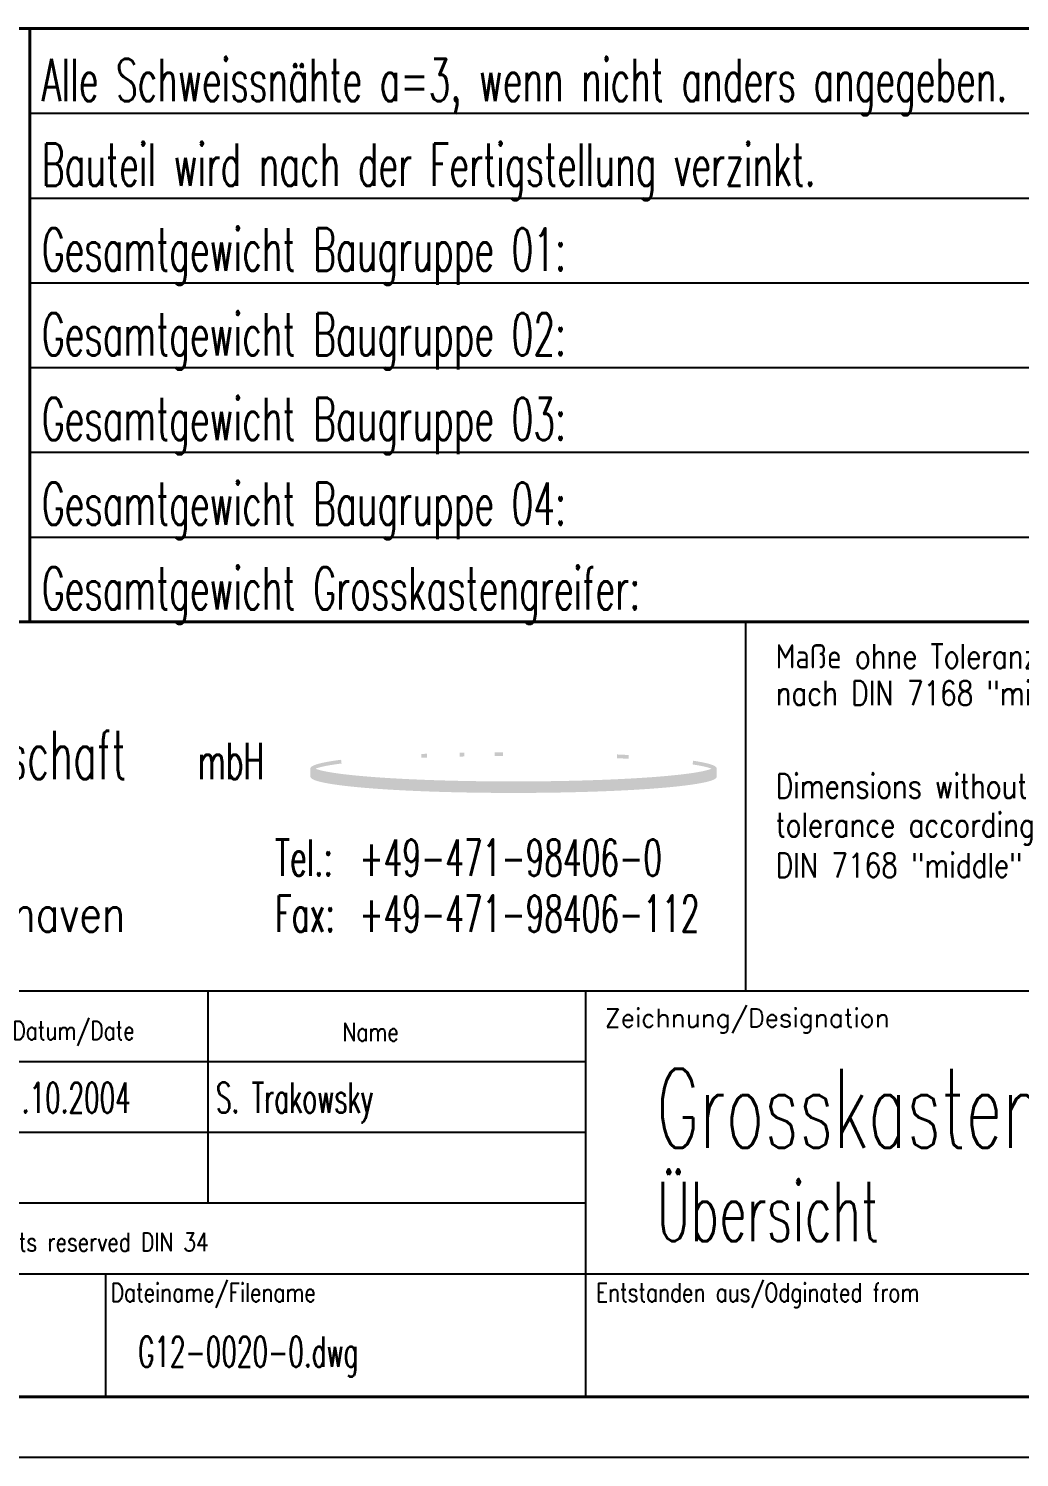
# Model space of a CAD drawing. Extents: x -5080 to -3891, y 5788 to 6629.
# Drawn here: x -4048.1 to -3966.3, y 5792.8 to 5910.9 of the extents above; entities that cross this region are included whole.
import ezdxf

# ---------------------------------------------------------------- set-up
doc = ezdxf.new("R2010")
doc.units = 0
for name, color, linetype, lineweight in [('TEXT_3', 6, 'CONTINUOUS', 25), ('TEXT_5', 7, 'CONTINUOUS', 40), ('TEXT_7', 1, 'CONTINUOUS', 60), ('VOLL_03', 6, 'CONTINUOUS', 25), ('VOLL_05', 7, 'CONTINUOUS', 40)]:
    doc.layers.add(name, color=color, linetype=linetype, lineweight=lineweight)
doc.styles.add('ROMANS', font='romans.shx', dxfattribs={"width": 0.6, "height": 80})

msp = doc.modelspace()

# ---------------------------------------------------------------- hatches: boundary and pattern name
at = {"layer": 'VOLL_03'}
h = msp.add_hatch(color=256, dxfattribs=at)
edge = h.paths.add_edge_path()
edge.add_spline(control_points=[(-4015.1819, 5850.6457), (-4015.3411, 5850.6399), (-4015.499, 5850.6338), (-4015.6557, 5850.6275)], knot_values=[11.43710151, 11.43710151, 11.43710151, 11.43710151, 11.46871368, 11.46871368, 11.46871368, 11.46871368], degree=3, periodic=0)
edge.add_line((-4015.6557, 5850.6275), (-4015.6682, 5850.9383))
edge.add_spline(control_points=[(-4015.6682, 5850.9383), (-4015.5112, 5850.9446), (-4015.3529, 5850.9507), (-4015.1934, 5850.9565)], knot_values=[11.43710151, 11.43710151, 11.43710151, 11.43710151, 11.46871368, 11.46871368, 11.46871368, 11.46871368], degree=3, periodic=0)
edge.add_line((-4015.1934, 5850.9565), (-4015.1819, 5850.6457))
edge = h.paths.add_edge_path()
edge.add_line((-4012.4838, 5850.7241), (-4012.4906, 5851.035))
edge.add_spline(control_points=[(-4012.4906, 5851.035), (-4012.3626, 5851.0378), (-4012.2343, 5851.0404), (-4012.1055, 5851.043)], knot_values=[11.24086043, 11.24086043, 11.24086043, 11.24086043, 11.26464693, 11.26464693, 11.26464693, 11.26464693], degree=3, periodic=0)
edge.add_line((-4012.1055, 5851.043), (-4012.0995, 5850.732))
edge.add_spline(control_points=[(-4012.0995, 5850.732), (-4012.228, 5850.7295), (-4012.3561, 5850.7268), (-4012.4838, 5850.7241)], knot_values=[11.24086043, 11.24086043, 11.24086043, 11.24086043, 11.26464693, 11.26464693, 11.26464693, 11.26464693], degree=3, periodic=0)
h = msp.add_hatch(color=256, dxfattribs=at)
edge = h.paths.add_edge_path()
edge.add_spline(control_points=[(-4008.9271, 5851.0802), (-4009.1555, 5851.0792), (-4009.3837, 5851.0779), (-4009.6114, 5851.0762)], knot_values=[11.04850047, 11.04850047, 11.04850047, 11.04850047, 11.08950958, 11.08950958, 11.08950958, 11.08950958], degree=3, periodic=0)
edge.add_line((-4009.6114, 5851.0762), (-4009.6091, 5850.7652))
edge.add_spline(control_points=[(-4009.6091, 5850.7652), (-4009.3817, 5850.7669), (-4009.1539, 5850.7682), (-4008.9258, 5850.7691)], knot_values=[11.04850047, 11.04850047, 11.04850047, 11.04850047, 11.08950958, 11.08950958, 11.08950958, 11.08950958], degree=3, periodic=0)
edge.add_line((-4008.9258, 5850.7691), (-4008.9271, 5851.0802))
edge = h.paths.add_edge_path()
edge.add_line((-3999.5036, 5850.5875), (-3999.4892, 5850.8982))
edge.add_spline(control_points=[(-3999.4892, 5850.8982), (-3999.1633, 5850.883), (-3998.8443, 5850.867), (-3998.5326, 5850.8501)], knot_values=[10.39125293, 10.39125293, 10.39125293, 10.39125293, 10.45918112, 10.45918112, 10.45918112, 10.45918112], degree=3, periodic=0)
edge.add_line((-3998.5326, 5850.8501), (-3998.5495, 5850.5396))
edge.add_spline(control_points=[(-3998.5495, 5850.5396), (-3998.8603, 5850.5564), (-3999.1786, 5850.5724), (-3999.5036, 5850.5875)], knot_values=[10.39125293, 10.39125293, 10.39125293, 10.39125293, 10.45918112, 10.45918112, 10.45918112, 10.45918112], degree=3, periodic=0)
h = msp.add_hatch(color=256, dxfattribs=at)
edge = h.paths.add_edge_path()
edge.add_spline(control_points=[(-4024.8249, 5849.0822), (-4024.8249, 5849.0821), (-4024.8249, 5849.0819), (-4024.8249, 5849.0818), (-4024.8249, 5849.0139), (-4024.7794, 5848.9537), (-4024.6672, 5848.8692), (-4024.6131, 5848.8398), (-4024.4703, 5848.7762), (-4024.3895, 5848.7462), (-4024.2003, 5848.6864), (-4024.0932, 5848.6572), (-4023.7338, 5848.5706), (-4023.4427, 5848.5137), (-4022.5652, 5848.372), (-4021.9041, 5848.2898), (-4020.3667, 5848.1388), (-4019.4924, 5848.07), (-4017.2778, 5847.9301), (-4015.8752, 5847.865), (-4012.887, 5847.7695), (-4011.3043, 5847.7388), (-4007.5212, 5847.709), (-4005.3017, 5847.726), (-4001.1125, 5847.8254), (-3999.1399, 5847.9072), (-3995.7535, 5848.1243), (-3994.3393, 5848.2587), (-3992.8207, 5848.4799), (-3992.4225, 5848.5534), (-3991.9188, 5848.6743), (-3991.7591, 5848.7216), (-3991.5682, 5848.7954), (-3991.5123, 5848.8207), (-3991.4157, 5848.8709), (-3991.3792, 5848.8942), (-3991.33, 5848.937), (-3991.3118, 5848.9561), (-3991.2872, 5848.9896), (-3991.275, 5849.0124), (-3991.263, 5849.0497), (-3991.2603, 5849.0637), (-3991.2596, 5849.0773)], knot_values=[6.2829725, 6.2829725, 6.2829725, 6.2829725, 6.28318531, 6.28318531, 6.28318531, 6.3879189, 6.3879189, 6.45731052, 6.45731052, 6.52670214, 6.52670214, 6.59609376, 6.59609376, 6.734877, 6.734877, 6.95555178, 6.95555178, 7.17622657, 7.17622657, 7.46550953, 7.46550953, 7.7547925, 7.7547925, 8.14714172, 8.14714172, 8.53949094, 8.53949094, 8.93184016, 8.93184016, 9.11163144, 9.11163144, 9.22343073, 9.22343073, 9.27824886, 9.27824886, 9.33306699, 9.33306699, 9.36615228, 9.36615228, 9.39923756, 9.39923756, 9.42137455, 9.42137455, 9.42137455, 9.42137455], degree=3, periodic=0)
edge.add_line((-3991.2596, 5849.0773), (-3991.2601, 5849.7093))
edge.add_spline(control_points=[(-3991.2601, 5849.7093), (-3991.2585, 5849.7259), (-3991.2599, 5849.7418), (-3991.271, 5849.7858), (-3991.2862, 5849.8134), (-3991.3276, 5849.8634), (-3991.3534, 5849.886), (-3991.4395, 5849.9468), (-3991.5179, 5849.9861), (-3991.7083, 5850.0617), (-3991.822, 5850.098), (-3992.2697, 5850.2184), (-3992.6921, 5850.301), (-3993.2147, 5850.3792)], knot_values=[9.41798981, 9.41798981, 9.41798981, 9.41798981, 9.44465877, 9.44465877, 9.49007998, 9.49007998, 9.53550119, 9.53550119, 9.62088724, 9.62088724, 9.70627329, 9.70627329, 9.90752273, 9.90752273, 9.90752273, 9.90752273], degree=3, periodic=0)
edge.add_line((-3993.2147, 5850.3792), (-3993.2607, 5850.0717))
edge.add_spline(control_points=[(-3993.2607, 5850.0717), (-3992.9728, 5850.0285), (-3992.7168, 5849.9842), (-3992.4068, 5849.9217), (-3992.324, 5849.9038), (-3992.2082, 5849.877), (-3992.171, 5849.868), (-3992.0994, 5849.8502), (-3992.0651, 5849.8413), (-3991.961, 5849.8132), (-3991.8969, 5849.7942), (-3991.7837, 5849.7566), (-3991.7347, 5849.7382), (-3991.6923, 5849.7202)], knot_values=[9.60783591, 9.60783591, 9.60783591, 9.60783591, 9.72033763, 9.72033763, 9.76514113, 9.76514113, 9.78754288, 9.78754288, 9.80994463, 9.80994463, 9.85873368, 9.85873368, 9.90752273, 9.90752273, 9.90752273, 9.90752273], degree=3, periodic=0)
edge.add_spline(control_points=[(-3991.6923, 5849.7202), (-3991.6976, 5849.718), (-3991.7029, 5849.7157), (-3991.7228, 5849.7075), (-3991.7379, 5849.7015), (-3991.8139, 5849.6726), (-3991.8853, 5849.6491), (-3992.0497, 5849.6018), (-3992.1426, 5849.5781), (-3992.312, 5849.539), (-3992.3818, 5849.5238), (-3992.6277, 5849.4733), (-3992.8216, 5849.4381), (-3993.25, 5849.369), (-3993.4846, 5849.3351), (-3994.2999, 5849.2289), (-3994.9544, 5849.16), (-3996.0558, 5849.0651), (-3996.4429, 5849.0348), (-3997.2539, 5848.9774), (-3997.6779, 5848.9502), (-3998.6088, 5848.8965), (-3999.1194, 5848.8703), (-4000.3459, 5848.8146), (-4001.0745, 5848.7868), (-4002.5749, 5848.7396), (-4003.3466, 5848.7202), (-4005.8133, 5848.6736), (-4007.5577, 5848.6625), (-4011.0069, 5848.6828), (-4012.7118, 5848.7139), (-4015.0772, 5848.7888), (-4015.8156, 5848.8174), (-4017.2303, 5848.8828), (-4017.9066, 5848.9196), (-4019.0334, 5848.9911), (-4019.5001, 5849.0243), (-4020.3828, 5849.0945), (-4020.799, 5849.1316), (-4021.4809, 5849.1996), (-4021.7586, 5849.23), (-4022.2496, 5849.2888), (-4022.4666, 5849.3171), (-4022.8716, 5849.3748), (-4023.0595, 5849.4042), (-4023.3846, 5849.4604), (-4023.5251, 5849.487), (-4023.7175, 5849.5271), (-4023.7785, 5849.5405), (-4023.8941, 5849.5672), (-4023.9487, 5849.5805), (-4024.0829, 5849.6153), (-4024.1572, 5849.6368), (-4024.2879, 5849.6792), (-4024.3434, 5849.6998), (-4024.3915, 5849.7201)], knot_values=[6.46649832, 6.46649832, 6.46649832, 6.46649832, 6.47247931, 6.47247931, 6.48851105, 6.48851105, 6.54871178, 6.54871178, 6.60891251, 6.60891251, 6.64700342, 6.64700342, 6.73581924, 6.73581924, 6.82463506, 6.82463506, 7.0214908, 7.0214908, 7.11991867, 7.11991867, 7.21834654, 7.21834654, 7.32787565, 7.32787565, 7.47300283, 7.47300283, 7.61813002, 7.61813002, 7.92866784, 7.92866784, 8.23920567, 8.23920567, 8.3868161, 8.3868161, 8.53442654, 8.53442654, 8.64755923, 8.64755923, 8.76069193, 8.76069193, 8.84653328, 8.84653328, 8.9227087, 8.9227087, 8.99888413, 8.99888413, 9.0659907, 9.0659907, 9.09954398, 9.09954398, 9.13309726, 9.13309726, 9.18746742, 9.18746742, 9.24183758, 9.24183758, 9.24183758, 9.24183758], degree=3, periodic=0)
edge.add_spline(control_points=[(-4024.3915, 5849.7201), (-4024.3867, 5849.7222), (-4024.3818, 5849.7242), (-4024.3697, 5849.7292), (-4024.3624, 5849.7322), (-4024.3476, 5849.7381), (-4024.3401, 5849.741), (-4024.309, 5849.7527), (-4024.2841, 5849.7616), (-4024.1939, 5849.792), (-4024.1205, 5849.8139), (-4023.9543, 5849.8584), (-4023.8623, 5849.8808), (-4023.6525, 5849.9274), (-4023.5331, 5849.9516), (-4023.2748, 5849.9994), (-4023.1358, 5850.0231), (-4022.7618, 5850.0821), (-4022.5145, 5850.117), (-4022.2469, 5850.151)], knot_values=[5.73017408, 5.73017408, 5.73017408, 5.73017408, 5.73573322, 5.73573322, 5.74367422, 5.74367422, 5.75161521, 5.75161521, 5.77505486, 5.77505486, 5.83081936, 5.83081936, 5.88658386, 5.88658386, 5.94723737, 5.94723737, 6.00789088, 6.00789088, 6.09999644, 6.09999644, 6.09999644, 6.09999644], degree=3, periodic=0)
edge.add_line((-4022.2469, 5850.151), (-4022.2861, 5850.4595))
edge.add_spline(control_points=[(-4022.2861, 5850.4595), (-4022.6971, 5850.4073), (-4023.0619, 5850.3529), (-4023.662, 5850.2456), (-4023.9066, 5850.1928), (-4024.2384, 5850.1045), (-4024.3496, 5850.07), (-4024.5153, 5850.0071), (-4024.5776, 5849.9788), (-4024.6847, 5849.9216), (-4024.7223, 5849.8961), (-4024.7674, 5849.8511), (-4024.7811, 5849.8349), (-4024.8001, 5849.8073), (-4024.809, 5849.7902), (-4024.8217, 5849.7547), (-4024.8249, 5849.7383), (-4024.8249, 5849.7201), (-4024.8249, 5849.7143), (-4024.8246, 5849.7085), (-4024.824, 5849.7028)], knot_values=[5.73017408, 5.73017408, 5.73017408, 5.73017408, 5.87025081, 5.87025081, 5.99745798, 5.99745798, 6.07897029, 6.07897029, 6.14085496, 6.14085496, 6.20273963, 6.20273963, 6.22894091, 6.22894091, 6.25514219, 6.25514219, 6.28318531, 6.28318531, 6.28318531, 6.29215563, 6.29215563, 6.29215563, 6.29215563], degree=3, periodic=0)
edge.add_line((-4024.824, 5849.7028), (-4024.8249, 5849.0822))

# ---------------------------------------------------------------- linework, layer by layer
for p, q in [((-4048.0034, 5903.8607), (-3901.3783, 5903.8607)), ((-4048.0034, 5896.8607), (-3901.3783, 5896.8607)), ((-4048.0034, 5889.8607), (-3901.3783, 5889.8607)), ((-4048.0034, 5882.8607), (-3901.3783, 5882.8607)), ((-4048.0034, 5875.8607), (-3901.3783, 5875.8607)), ((-4048.0034, 5868.8607), (-3901.3783, 5868.8607)), ((-3988.8873, 5861.8607), (-3988.8873, 5831.3691)), ((-4081.3783, 5831.3691), (-3901.3783, 5831.3691)), ((-4033.2966, 5831.3691), (-4033.2966, 5813.8491)), ((-4002.1003, 5831.3691), (-4002.1003, 5797.8284)), ((-4081.3783, 5825.5291), (-4002.1003, 5825.5291)), ((-4081.3783, 5819.6891), (-4002.1003, 5819.6891)), ((-4081.3783, 5813.8491), (-4002.1003, 5813.8491)), ((-4081.3783, 5807.9923), (-4002.1003, 5807.9923)), ((-4041.7393, 5807.9923), (-4041.7393, 5797.8284)), ((-4002.1003, 5807.9923), (-3901.3783, 5807.9923))]:
    msp.add_line(p, q, dxfattribs=at)
at = {"layer": 'VOLL_03', "ltscale": 0.8}
msp.add_line((-3896.3783, 5792.8285), (-5075.3783, 5792.8285), dxfattribs=at)
at = {"layer": 'VOLL_05'}
for p, q in [((-4081.3783, 5910.8607), (-3901.3783, 5910.8607)), ((-4048.0034, 5910.8607), (-4048.0034, 5861.8607)), ((-4081.3783, 5861.8607), (-3901.3783, 5861.8607))]:
    msp.add_line(p, q, dxfattribs=at)
at = {"layer": 'VOLL_05', "ltscale": 0.8}
msp.add_line((-3901.3783, 5797.8285), (-5070.3783, 5797.8285), dxfattribs=at)

# ---------------------------------------------------------------- texts
at = {"layer": 'TEXT_3', "style": 'ROMANS'}
for s, height, width, p in [('Alle Schweissnähte a=3, wenn nicht anders angegeben.', 3.5, 0.6, (-4047.0034, 5904.8607)), ('Bauteil wird nach der Fertigstellung verzinkt.', 3.5, 0.6, (-4047.0034, 5897.8607)), ('Gesamtgewicht Baugruppe 01:', 3.5, 0.6, (-4047.0034, 5890.8607)), ('Gesamtgewicht Baugruppe 02:', 3.5, 0.6, (-4047.0034, 5883.8607)), ('Gesamtgewicht Baugruppe 03:', 3.5, 0.6, (-4047.0034, 5876.8607)), ('Gesamtgewicht Baugruppe 04:', 3.5, 0.6, (-4047.0034, 5869.8607)), ('Gesamtgewicht Grosskastengreifer: ', 3.5, 0.6, (-4047.0034, 5862.8607)), ('Maße ohne Toleranzangabe', 2, 0.8, (-3986.3941, 5858.0032)), ('nach DIN 7168 "mittel"', 2, 0.8, (-3986.3941, 5854.9662)), ('Dimensions without ', 2, 0.8, (-3986.3941, 5847.2869)), ('tolerance according', 2, 0.8, (-3986.3941, 5844.0869)), ('Tel.:', 3, 0.6, (-4027.7454, 5840.8749)), ('+49-471-98406-0', 3, 0.6, (-4020.7776, 5840.8749)), ('DIN 7168 "middle"', 2, 0.8, (-3986.3941, 5840.7438)), ('D-27572 Bremerhaven', 3, 0.8, (-4077.845, 5836.2522)), ('Fax:', 3, 0.6, (-4027.7454, 5836.252)), ('+49-471-98406-112', 3, 0.6, (-4020.7776, 5836.2522)), ('Datum/Date', 1.52458, 0.8, (-4049.4307, 5827.3288)), (' Name', 1.52458, 0.8, (-4023.0117, 5827.2135)), ('21.10.2004', 2.5, 0.6, (-4051.2303, 5821.2924)), ('S. Trakowsky', 2.5, 0.6, (-4032.6237, 5821.2924)), ('Schutzvermerk nach DIN 34/copyrights reserved DIN 34', 1.5246, 0.8, (-4080.1114, 5809.8607)), ('Dateiname/Filename', 1.524577, 0.8, (-4041.3093, 5805.6892)), ('Entstanden aus/Odginated from', 1.524577, 0.8, (-4001.2375, 5805.6892)), ('G12-0020-0.dwg', 2.5, 0.6, (-4039.0552, 5800.3066))]:
    msp.add_text(s, height=height, dxfattribs=dict(at, width=width)).set_placement(p)
msp.add_text('Zeichnung/Designation', height=1.524577, dxfattribs=at).set_placement((-4000.5069, 5828.3725))
at = {"layer": 'TEXT_5', "style": 'ROMANS', "width": 0.6}
for s, height, p in [('Produktionsgesellschaft', 4, (-4077.845, 5848.8621)), ('mbH', 3, (-4034.1182, 5848.8679)), ('Übersicht', 4.90081, (-3996.2263, 5810.6879))]:
    msp.add_text(s, height=height, dxfattribs=at).set_placement(p)
at = {"layer": 'TEXT_7', "style": 'ROMANS', "width": 0.6}
msp.add_text('Grosskastengreifer (Verzinkt)', height=6.534407, dxfattribs=at).set_placement((-3996.2408, 5818.4067))

doc.saveas('drawing.dxf')
